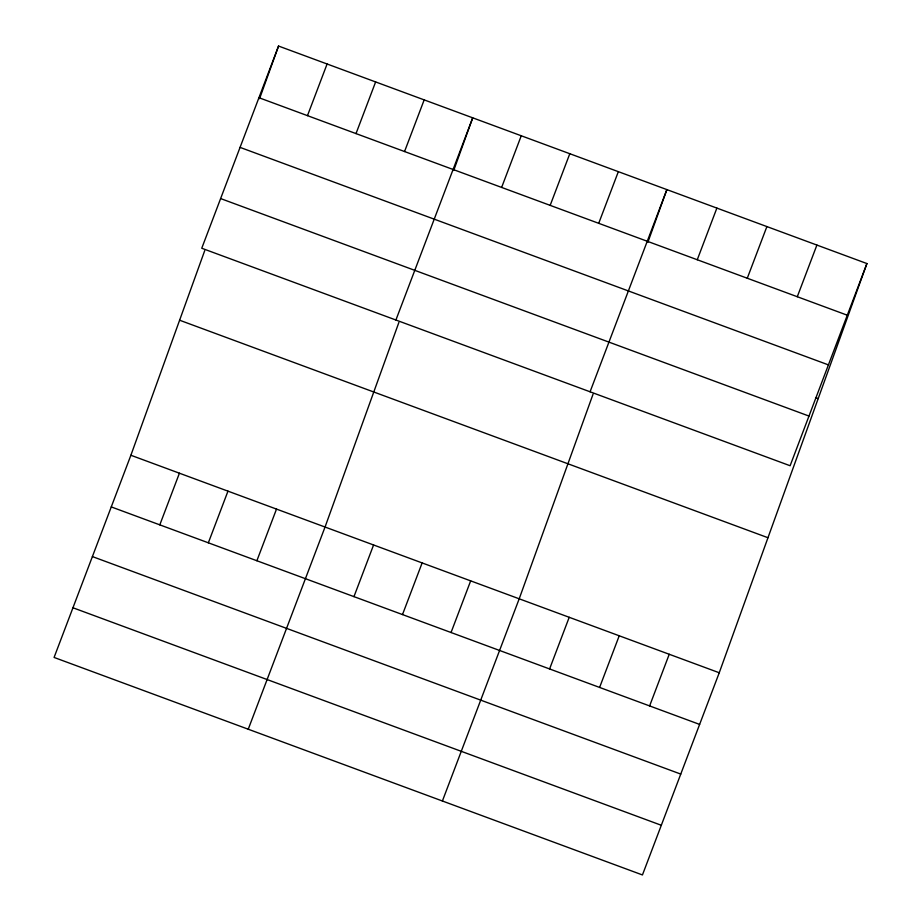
<?xml version="1.0" encoding="UTF-8"?>
<svg xmlns="http://www.w3.org/2000/svg" width="921" height="921" viewBox="0 0 921 921"><rect width="100%" height="100%" fill="white"/><g stroke="black" fill="none" stroke-linecap="round" stroke-linejoin="round"><path stroke-width="1.38" d="M866.914 263.556L790.114 465.738L201.757 248.244L278.556 46.05L866.914 263.556L719.243 672.756L642.444 874.95L54.086 657.444L130.886 455.262L204.715 250.65M259.549 98.72L278.556 46.05M398.885 322.431L325.044 527.031L248.244 729.225M453.708 170.489L472.715 117.83L395.915 320.013M593.043 394.211L519.202 598.811L442.402 800.994M647.866 242.269L666.873 189.599L590.073 391.793M307.476 115.643L327.093 63.998M159.805 524.855L179.422 473.198M356.013 133.591L375.63 81.934M208.342 542.803L227.971 491.146M404.549 151.539L424.178 99.882M256.878 560.739L276.507 509.094M501.634 187.424L521.251 135.767M353.963 596.635L373.581 544.979M550.171 205.371L569.8 153.715M402.5 614.572L422.129 562.927M598.719 223.308L618.336 171.663M451.048 632.52L470.666 580.863M697.266 259.745L716.883 208.088M549.595 668.957L569.213 617.3M747.276 278.234L766.894 226.578M599.606 687.434L619.223 635.789M797.287 296.723L816.904 245.067M649.616 705.923L669.233 654.278M258.939 97.707L847.297 315.212M240.059 147.383L828.428 364.889M815.557 397.619L818.193 398.597M220.626 198.568L808.983 416.062M179.618 320.22L767.976 537.726M130.886 455.262L719.243 672.756M111.268 506.918L699.626 724.413M92.388 556.583L680.757 774.089M72.955 607.768L661.313 825.274"/></g></svg>
